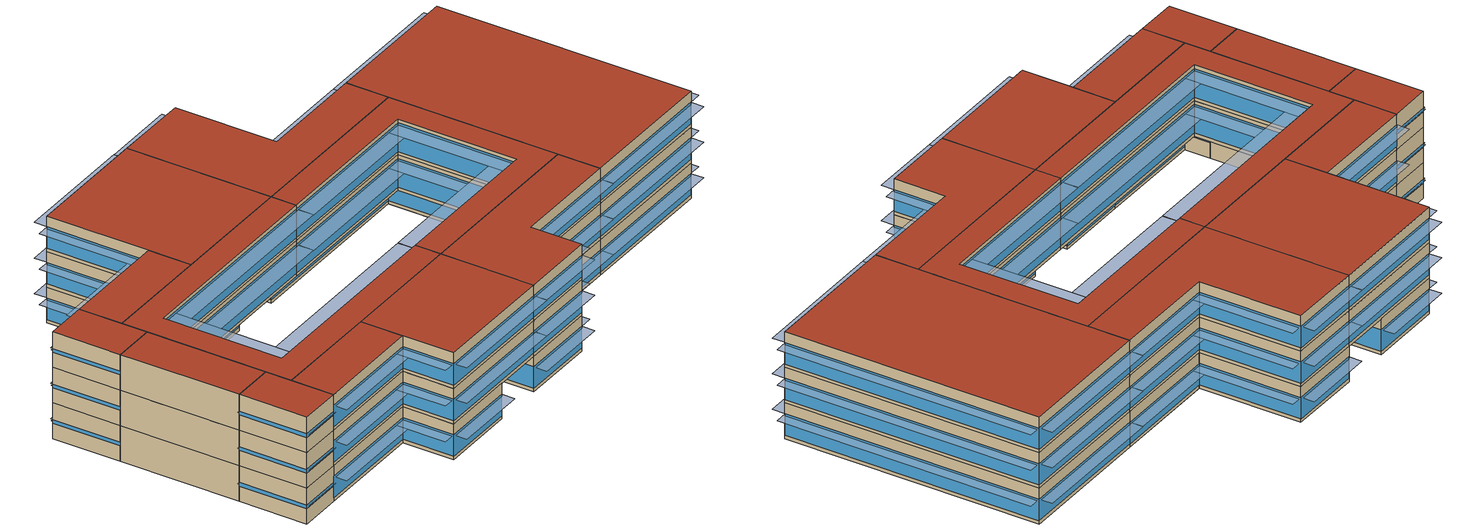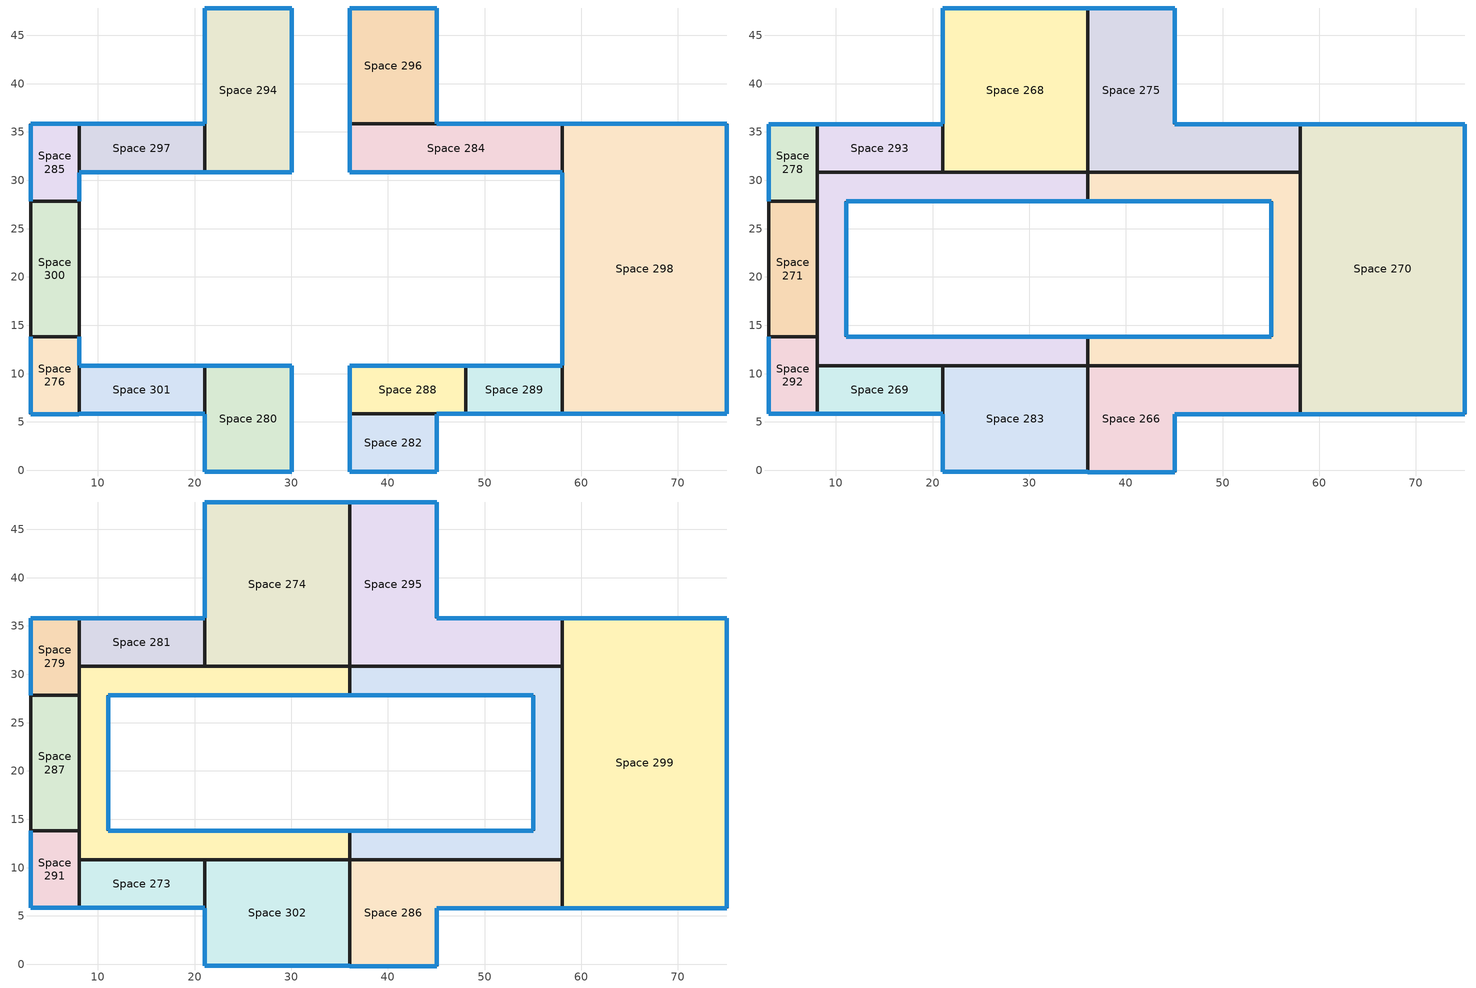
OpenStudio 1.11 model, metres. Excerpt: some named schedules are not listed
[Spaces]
Space 276
 floor ground: 8.05,13.82 8.05,5.82 3.05,5.82 3.05,13.82 z0
 wall outside: 8.05,10.82 8.05,13.82 3.05,13.82 3.05,5.82 8.05,5.82 8.05,10.82 z0:4.2
 window: 3.05,13.8 3.05,5.85 / 3.07,5.82 8.02,5.82 z1.8:2.22; 8.05,10.85 8.05,13.8 z1.8:2.23
 roof outside: 8.05,5.82 8.05,13.82 3.05,13.82 3.05,5.82 z4.2
Space 280
 floor ground: 30.05,10.82 30.05,-0.18 21.05,-0.18 21.05,10.82 z0
 wall outside: 21.05,5.82 21.05,-0.18 30.05,-0.18 30.05,10.82 21.05,10.82 21.05,5.82 z0:4.2
 window: 30.05,-0.15 30.05,10.8 / 21.07,-0.18 30.02,-0.18 / 30.02,10.82 21.07,10.82 z0.4:2.93; 21.05,5.8 21.05,-0.15 z0.4:2.94
 roof outside: 30.05,-0.18 30.05,10.82 21.05,10.82 21.05,-0.18 z4.2
Space 282
 floor ground: 45.05,5.82 45.05,-0.18 36.05,-0.18 36.05,5.82 z0
 wall outside: 36.05,5.82 36.05,-0.18 45.05,-0.18 45.05,5.82 36.05,5.82 z0:4.2
 window: 45.05,-0.15 45.05,5.8 / 36.05,5.8 36.05,-0.15 z0.4:2.94; 36.07,-0.18 45.02,-0.18 z0.4:2.93
 roof outside: 45.05,-0.18 45.05,5.82 36.05,5.82 36.05,-0.18 z4.2
Space 284
 floor ground: 58.05,35.82 58.05,30.82 36.05,30.82 36.05,35.82 z0
 wall outside: 36.05,35.82 36.05,30.82 58.05,30.82 58.05,35.82 45.05,35.82 36.05,35.82 z0:4.2
 window: 36.07,30.82 58.02,30.82 / 58.02,35.82 45.07,35.82 z0.4:2.93; 36.05,35.8 36.05,30.85 z0.4:2.95
 roof outside: 58.05,30.82 58.05,35.82 36.05,35.82 36.05,30.82 z4.2
Space 285
 floor ground: 8.05,35.82 8.05,27.82 3.05,27.82 3.05,35.82 z0
 wall outside: 8.05,35.82 3.05,35.82 3.05,27.82 8.05,27.82 8.05,30.82 8.05,35.82 z0:4.2
 window: 8.05,27.85 8.05,30.8 z1.8:2.23; 8.02,35.82 3.07,35.82 / 3.05,35.8 3.05,27.85 z1.8:2.22
 roof outside: 8.05,27.82 8.05,35.82 3.05,35.82 3.05,27.82 z4.2
Space 288
 floor ground: 48.05,10.82 48.05,5.82 36.05,5.82 36.05,10.82 z0
 wall outside: 48.05,10.82 36.05,10.82 36.05,5.82 45.05,5.82 48.05,5.82 48.05,10.82 z0:4.2
 window: 48.02,10.82 36.07,10.82 z0.4:2.93; 45.07,5.82 48.02,5.82 z0.4:2.96; 36.05,10.8 36.05,5.85 z0.4:2.95
 roof outside: 48.05,5.82 48.05,10.82 36.05,10.82 36.05,5.82 z4.2
Space 289
 floor ground: 58.05,10.82 58.05,5.82 48.05,5.82 48.05,10.82 z0
 wall outside: 48.05,5.82 58.05,5.82 58.05,10.82 48.05,10.82 48.05,5.82 z0:4.2
 window: 48.07,5.82 58.02,5.82 / 58.02,10.82 48.07,10.82 z0.4:2.93
 roof outside: 58.05,5.82 58.05,10.82 48.05,10.82 48.05,5.82 z4.2
Space 294
 floor ground: 30.05,47.82 30.05,30.82 21.05,30.82 21.05,47.82 z0
 wall outside: 21.05,30.82 30.05,30.82 30.05,47.82 21.05,47.82 21.05,35.82 21.05,30.82 z0:4.2
 window: 21.07,30.82 30.02,30.82 / 30.05,30.85 30.05,47.8 / 30.02,47.82 21.07,47.82 / 21.05,47.8 21.05,35.85 z0.4:2.93
 roof outside: 30.05,30.82 30.05,47.82 21.05,47.82 21.05,30.82 z4.2
Space 296
 floor ground: 45.05,47.82 45.05,35.82 36.05,35.82 36.05,47.82 z0
 wall outside: 45.05,35.82 45.05,47.82 36.05,47.82 36.05,35.82 45.05,35.82 z0:4.2
 window: 45.05,35.85 45.05,47.8 / 36.05,47.8 36.05,35.85 / 45.02,47.82 36.07,47.82 z0.4:2.93
 roof outside: 45.05,35.82 45.05,47.82 36.05,47.82 36.05,35.82 z4.2
Space 297
 floor ground: 21.05,35.82 21.05,30.82 8.05,30.82 8.05,35.82 z0
 wall outside: 21.05,35.82 8.05,35.82 8.05,30.82 21.05,30.82 21.05,35.82 z0:4.2
 window: 8.07,30.82 21.02,30.82 / 21.02,35.82 8.07,35.82 z0.4:2.93
 roof outside: 21.05,30.82 21.05,35.82 8.05,35.82 8.05,30.82 z4.2
Space 298
 floor ground: 75.05,35.82 75.05,5.82 58.05,5.82 58.05,35.82 z0
 wall outside: 58.05,10.82 58.05,5.82 75.05,5.82 75.05,35.82 58.05,35.82 58.05,30.82 58.05,10.82 z0:4.2
 window: 58.07,5.82 75.02,5.82 / 58.05,30.8 58.05,10.85 / 75.02,35.82 58.07,35.82 z0.4:2.93; 75.05,5.85 75.05,35.8 z0.4:2.92
 roof outside: 75.05,5.82 75.05,35.82 58.05,35.82 58.05,5.82 z4.2
Space 300
 floor ground: 8.05,27.82 8.05,13.82 3.05,13.82 3.05,27.82 z0
 wall outside: 8.05,13.82 8.05,27.82 3.05,27.82 3.05,13.82 8.05,13.82 z0:4.2
 roof outside: 8.05,13.82 8.05,27.82 3.05,27.82 3.05,13.82 z4.2
Space 301
 floor ground: 21.05,10.82 21.05,5.82 8.05,5.82 8.05,10.82 z0
 wall outside: 21.05,10.82 8.05,10.82 8.05,5.82 21.05,5.82 21.05,10.82 z0:4.2
 window: 21.02,10.82 8.07,10.82 / 8.07,5.82 21.02,5.82 z0.4:2.93
 roof outside: 21.05,5.82 21.05,10.82 8.05,10.82 8.05,5.82 z4.2
Space 266
 floor ground: 58.05,10.82 58.05,5.82 45.05,5.82 45.05,-0.18 36.05,-0.18 36.05,10.82 z4.2
 wall outside: 45.05,5.82 58.05,5.82 58.05,10.82 36.05,10.82 36.05,-0.18 45.05,-0.18 45.05,5.82 z4.2:8.4
 window: 45.05,-0.15 45.05,5.8 z4.6:7.14; 45.07,5.82 58.02,5.82 / 36.07,-0.18 45.02,-0.18 z4.6:7.13
 roof outside: 45.05,-0.18 45.05,5.82 58.05,5.82 58.05,10.82 36.05,10.82 36.05,-0.18 z8.4
Space 267
 floor ground: 36.05,30.82 36.05,27.82 11.05,27.82 11.05,13.82 36.05,13.82 36.05,10.82 8.05,10.82 8.05,30.82 z4.2
 wall outside: 36.05,13.82 11.05,13.82 11.05,27.82 36.05,27.82 36.05,30.82 21.05,30.82 8.05,30.82 8.05,27.82 8.05,13.82 8.05,10.82 21.05,10.82 36.05,10.82 36.05,13.82 z4.2:8.4
 window: 11.05,13.85 11.05,27.8 / 36.02,13.82 11.07,13.82 / 11.07,27.82 36.02,27.82 z4.6:7.97
 roof outside: 36.05,10.82 36.05,13.82 11.05,13.82 11.05,27.82 36.05,27.82 36.05,30.82 8.05,30.82 8.05,10.82 z8.4
Space 268
 floor ground: 36.05,47.82 36.05,30.82 21.05,30.82 21.05,47.82 z4.2
 wall outside: 36.05,30.82 36.05,47.82 21.05,47.82 21.05,35.82 21.05,30.82 36.05,30.82 z4.2:8.4
 window: 36.02,47.82 21.07,47.82 / 21.05,47.8 21.05,35.85 z4.6:7.13
 roof outside: 36.05,30.82 36.05,47.82 21.05,47.82 21.05,30.82 z8.4
Space 269
 floor ground: 21.05,10.82 21.05,5.82 8.05,5.82 8.05,10.82 z4.2
 wall outside: 21.05,10.82 8.05,10.82 8.05,5.82 21.05,5.82 21.05,10.82 z4.2:8.4
 window: 8.07,5.82 21.02,5.82 z4.6:7.13
 roof outside: 21.05,5.82 21.05,10.82 8.05,10.82 8.05,5.82 z8.4
Space 270
 floor ground: 75.05,35.82 75.05,5.82 58.05,5.82 58.05,35.82 z4.2
 wall outside: 58.05,10.82 58.05,5.82 75.05,5.82 75.05,35.82 58.05,35.82 58.05,30.82 58.05,10.82 z4.2:8.4
 window: 75.05,5.85 75.05,35.8 z4.6:7.12; 75.02,35.82 58.07,35.82 / 58.07,5.82 75.02,5.82 z4.6:7.13
 roof outside: 75.05,5.82 75.05,35.82 58.05,35.82 58.05,5.82 z8.4
Space 271
 floor ground: 8.05,27.82 8.05,13.82 3.05,13.82 3.05,27.82 z4.2
 wall outside: 8.05,13.82 8.05,27.82 3.05,27.82 3.05,13.82 8.05,13.82 z4.2:8.4
 roof outside: 8.05,13.82 8.05,27.82 3.05,27.82 3.05,13.82 z8.4
Space 275
 floor ground: 45.05,47.82 45.05,35.82 58.05,35.82 58.05,30.82 36.05,30.82 36.05,47.82 z4.2
 wall outside: 36.05,30.82 58.05,30.82 58.05,35.82 45.05,35.82 45.05,47.82 36.05,47.82 36.05,30.82 z4.2:8.4
 window: 45.02,47.82 36.07,47.82 / 58.02,35.82 45.07,35.82 / 45.05,35.85 45.05,47.8 z4.6:7.13
 roof outside: 58.05,30.82 58.05,35.82 45.05,35.82 45.05,47.82 36.05,47.82 36.05,30.82 z8.4
Space 277
 floor ground: 58.05,30.82 58.05,10.82 36.05,10.82 36.05,13.82 55.05,13.82 55.05,27.82 36.05,27.82 36.05,30.82 z4.2
 wall outside: 36.05,10.82 58.05,10.82 58.05,30.82 36.05,30.82 36.05,27.82 55.05,27.82 55.05,13.82 36.05,13.82 36.05,10.82 z4.2:8.4
 window: 36.07,27.82 55.02,27.82 / 55.05,27.8 55.05,13.85 / 55.02,13.82 36.07,13.82 z4.6:7.97
 roof outside: 58.05,10.82 58.05,30.82 36.05,30.82 36.05,27.82 55.05,27.82 55.05,13.82 36.05,13.82 36.05,10.82 z8.4
Space 278
 floor ground: 8.05,35.82 8.05,27.82 3.05,27.82 3.05,35.82 z4.2
 wall outside: 8.05,35.82 3.05,35.82 3.05,27.82 8.05,27.82 8.05,30.82 8.05,35.82 z4.2:8.4
 window: 8.02,35.82 3.07,35.82 / 3.05,35.8 3.05,27.85 z6:6.42
 roof outside: 8.05,27.82 8.05,35.82 3.05,35.82 3.05,27.82 z8.4
Space 283
 floor ground: 36.05,10.82 36.05,-0.18 21.05,-0.18 21.05,10.82 z4.2
 wall outside: 36.05,10.82 21.05,10.82 21.05,5.82 21.05,-0.18 36.05,-0.18 36.05,10.82 z4.2:8.4
 window: 21.05,5.8 21.05,-0.15 z4.6:7.14; 21.07,-0.18 36.02,-0.18 z4.6:7.13
 roof outside: 36.05,-0.18 36.05,10.82 21.05,10.82 21.05,-0.18 z8.4
Space 292
 floor ground: 8.05,13.82 8.05,5.82 3.05,5.82 3.05,13.82 z4.2
 wall outside: 8.05,10.82 8.05,13.82 3.05,13.82 3.05,5.82 8.05,5.82 8.05,10.82 z4.2:8.4
 window: 3.05,13.8 3.05,5.85 / 3.07,5.82 8.02,5.82 z6:6.42
 roof outside: 8.05,5.82 8.05,13.82 3.05,13.82 3.05,5.82 z8.4
Space 293
 floor ground: 21.05,35.82 21.05,30.82 8.05,30.82 8.05,35.82 z4.2
 wall outside: 21.05,35.82 8.05,35.82 8.05,30.82 21.05,30.82 21.05,35.82 z4.2:8.4
 window: 21.02,35.82 8.07,35.82 z4.6:7.13
 roof outside: 21.05,30.82 21.05,35.82 8.05,35.82 8.05,30.82 z8.4
Space 272
 floor ground: 36.05,30.82 36.05,27.82 11.05,27.82 11.05,13.82 36.05,13.82 36.05,10.82 8.05,10.82 8.05,30.82 z8.4
 wall outside: 36.05,13.82 11.05,13.82 11.05,27.82 36.05,27.82 36.05,30.82 21.05,30.82 8.05,30.82 8.05,27.82 8.05,13.82 8.05,10.82 21.05,10.82 36.05,10.82 36.05,13.82 z8.4:12.6
 window: 11.07,27.82 36.02,27.82 / 36.02,13.82 11.07,13.82 / 11.05,13.85 11.05,27.8 z8.8:12.17
 roof outside: 36.05,10.82 36.05,13.82 11.05,13.82 11.05,27.82 36.05,27.82 36.05,30.82 8.05,30.82 8.05,10.82 z12.6
Space 273
 floor ground: 21.05,10.82 21.05,5.82 8.05,5.82 8.05,10.82 z8.4
 wall outside: 21.05,10.82 8.05,10.82 8.05,5.82 21.05,5.82 21.05,10.82 z8.4:12.6
 window: 8.07,5.82 21.02,5.82 z8.8:11.33
 roof outside: 21.05,5.82 21.05,10.82 8.05,10.82 8.05,5.82 z12.6
Space 274
 floor ground: 36.05,47.82 36.05,30.82 21.05,30.82 21.05,47.82 z8.4
 wall outside: 36.05,30.82 36.05,47.82 21.05,47.82 21.05,35.82 21.05,30.82 36.05,30.82 z8.4:12.6
 window: 36.02,47.82 21.07,47.82 / 21.05,47.8 21.05,35.85 z8.8:11.33
 roof outside: 36.05,30.82 36.05,47.82 21.05,47.82 21.05,30.82 z12.6
Space 279
 floor ground: 8.05,35.82 8.05,27.82 3.05,27.82 3.05,35.82 z8.4
 wall outside: 8.05,35.82 3.05,35.82 3.05,27.82 8.05,27.82 8.05,30.82 8.05,35.82 z8.4:12.6
 window: 3.05,35.8 3.05,27.85 / 8.02,35.82 3.07,35.82 z10.2:10.62
 roof outside: 8.05,27.82 8.05,35.82 3.05,35.82 3.05,27.82 z12.6
Space 281
 floor ground: 21.05,35.82 21.05,30.82 8.05,30.82 8.05,35.82 z8.4
 wall outside: 21.05,35.82 8.05,35.82 8.05,30.82 21.05,30.82 21.05,35.82 z8.4:12.6
 window: 21.02,35.82 8.07,35.82 z8.8:11.33
 roof outside: 21.05,30.82 21.05,35.82 8.05,35.82 8.05,30.82 z12.6
Space 286
 floor ground: 58.05,10.82 58.05,5.82 45.05,5.82 45.05,-0.18 36.05,-0.18 36.05,10.82 z8.4
 wall outside: 45.05,5.82 58.05,5.82 58.05,10.82 36.05,10.82 36.05,-0.18 45.05,-0.18 45.05,5.82 z8.4:12.6
 window: 45.05,-0.15 45.05,5.8 z8.8:11.34; 45.07,5.82 58.02,5.82 / 36.07,-0.18 45.02,-0.18 z8.8:11.33
 roof outside: 45.05,-0.18 45.05,5.82 58.05,5.82 58.05,10.82 36.05,10.82 36.05,-0.18 z12.6
Space 287
 floor ground: 8.05,27.82 8.05,13.82 3.05,13.82 3.05,27.82 z8.4
 wall outside: 8.05,13.82 8.05,27.82 3.05,27.82 3.05,13.82 8.05,13.82 z8.4:12.6
 roof outside: 8.05,13.82 8.05,27.82 3.05,27.82 3.05,13.82 z12.6
Space 290
 floor ground: 58.05,30.82 58.05,10.82 36.05,10.82 36.05,13.82 55.05,13.82 55.05,27.82 36.05,27.82 36.05,30.82 z8.4
 wall outside: 36.05,10.82 58.05,10.82 58.05,30.82 36.05,30.82 36.05,27.82 55.05,27.82 55.05,13.82 36.05,13.82 36.05,10.82 z8.4:12.6
 window: 55.02,13.82 36.07,13.82 / 55.05,27.8 55.05,13.85 / 36.07,27.82 55.02,27.82 z8.8:12.17
 roof outside: 58.05,10.82 58.05,30.82 36.05,30.82 36.05,27.82 55.05,27.82 55.05,13.82 36.05,13.82 36.05,10.82 z12.6
Space 291
 floor ground: 8.05,13.82 8.05,5.82 3.05,5.82 3.05,13.82 z8.4
 wall outside: 8.05,10.82 8.05,13.82 3.05,13.82 3.05,5.82 8.05,5.82 8.05,10.82 z8.4:12.6
 window: 3.07,5.82 8.02,5.82 / 3.05,13.8 3.05,5.85 z10.2:10.62
 roof outside: 8.05,5.82 8.05,13.82 3.05,13.82 3.05,5.82 z12.6
Space 295
 floor ground: 45.05,47.82 45.05,35.82 58.05,35.82 58.05,30.82 36.05,30.82 36.05,47.82 z8.4
 wall outside: 36.05,30.82 58.05,30.82 58.05,35.82 45.05,35.82 45.05,47.82 36.05,47.82 36.05,30.82 z8.4:12.6
 window: 45.05,35.85 45.05,47.8 / 58.02,35.82 45.07,35.82 / 45.02,47.82 36.07,47.82 z8.8:11.33
 roof outside: 58.05,30.82 58.05,35.82 45.05,35.82 45.05,47.82 36.05,47.82 36.05,30.82 z12.6
Space 299
 floor ground: 75.05,35.82 75.05,5.82 58.05,5.82 58.05,35.82 z8.4
 wall outside: 58.05,10.82 58.05,5.82 75.05,5.82 75.05,35.82 58.05,35.82 58.05,30.82 58.05,10.82 z8.4:12.6
 window: 75.02,35.82 58.07,35.82 / 58.07,5.82 75.02,5.82 z8.8:11.33; 75.05,5.85 75.05,35.8 z8.8:11.32
 roof outside: 75.05,5.82 75.05,35.82 58.05,35.82 58.05,5.82 z12.6
Space 302
 floor ground: 36.05,10.82 36.05,-0.18 21.05,-0.18 21.05,10.82 z8.4
 wall outside: 36.05,10.82 21.05,10.82 21.05,5.82 21.05,-0.18 36.05,-0.18 36.05,10.82 z8.4:12.6
 window: 21.07,-0.18 36.02,-0.18 z8.8:11.33; 21.05,5.8 21.05,-0.15 z8.8:11.34
 roof outside: 36.05,-0.18 36.05,10.82 21.05,10.82 21.05,-0.18 z12.6
shading: 45.02,-1.7 45.02,-0.18 36.07,-0.18 36.07,-1.7 z11.33; 36.02,13.82 36.02,15.84 11.07,15.84 11.07,13.82 z7.97; 13.07,13.85 13.07,27.8 11.05,27.8 11.05,13.85 z7.97; 21.05,35.85 21.05,47.8 19.53,47.8 19.53,35.85 z2.93; 3.05,27.85 3.05,35.8 2.79,35.8 2.79,27.85 z2.22; 36.02,-1.69 36.02,-0.18 21.07,-0.18 21.07,-1.69 z7.13; 58.02,4.3 58.02,5.82 48.07,5.82 48.07,4.3 z2.93; 21.05,35.85 21.05,47.8 19.53,47.8 19.53,35.85 z11.33; 55.02,25.8 55.02,27.82 36.07,27.82 36.07,25.8 z12.17; 45.02,-1.7 45.02,-0.18 36.07,-0.18 36.07,-1.7 z2.93; 46.57,-0.15 46.57,5.8 45.05,5.8 45.05,-0.15 z7.14; 46.57,35.85 46.57,47.8 45.05,47.8 45.05,35.85 z2.93; 46.57,-0.15 46.57,5.8 45.05,5.8 45.05,-0.15 z2.94; 36.02,47.82 36.02,49.34 21.07,49.34 21.07,47.82 z11.33; 55.02,13.82 55.02,15.85 36.07,15.85 36.07,13.82 z12.17; 3.05,5.85 3.05,13.8 2.79,13.8 2.79,5.85 z6.42; 3.05,5.85 3.05,13.8 2.79,13.8 2.79,5.85 z2.22; 76.56,5.85 76.56,35.8 75.05,35.8 75.05,5.85 z2.92; 21.02,4.31 21.02,5.82 8.07,5.82 8.07,4.31 z7.13; 75.02,35.82 75.02,37.34 58.07,37.34 58.07,35.82 z2.93; 36.02,25.8 36.02,27.82 11.07,27.82 11.07,25.8 z12.17; 75.02,35.82 75.02,37.34 58.07,37.34 58.07,35.82 z11.33; 75.02,4.31 75.02,5.82 58.07,5.82 58.07,4.31 z2.93; 48.02,4.29 48.02,5.82 45.07,5.82 45.07,4.29 z2.96; 8.02,5.57 8.02,5.82 3.07,5.82 3.07,5.57 z2.22; 8.3,27.85 8.3,30.8 8.05,30.8 8.05,27.85 z2.23; 36.02,-1.69 36.02,-0.18 21.07,-0.18 21.07,-1.69 z11.33; 8.3,10.85 8.3,13.8 8.05,13.8 8.05,10.85 z2.23; 75.02,35.82 75.02,37.34 58.07,37.34 58.07,35.82 z7.13; 21.05,-0.15 21.05,5.8 19.52,5.8 19.52,-0.15 z11.34; 46.57,35.85 46.57,47.8 45.05,47.8 45.05,35.85 z7.13; 55.05,13.85 55.05,27.8 53.02,27.8 53.02,13.85 z7.97; 58.02,35.82 58.02,37.34 45.07,37.34 45.07,35.82 z7.13; 55.02,13.82 55.02,15.85 36.07,15.85 36.07,13.82 z7.97; 58.02,4.31 58.02,5.82 45.07,5.82 45.07,4.31 z11.33; 45.02,47.82 45.02,49.35 36.07,49.35 36.07,47.82 z2.93; 13.07,13.85 13.07,27.8 11.05,27.8 11.05,13.85 z12.17; 36.02,47.82 36.02,49.34 21.07,49.34 21.07,47.82 z7.13; 46.57,-0.15 46.57,5.8 45.05,5.8 45.05,-0.15 z11.34; 75.02,4.31 75.02,5.82 58.07,5.82 58.07,4.31 z11.33; 21.02,4.31 21.02,5.82 8.07,5.82 8.07,4.31 z11.33; 3.05,5.85 3.05,13.8 2.79,13.8 2.79,5.85 z10.62; 76.56,5.85 76.56,35.8 75.05,35.8 75.05,5.85 z11.32; 21.02,35.82 21.02,37.34 8.07,37.34 8.07,35.82 z11.33; 55.02,25.8 55.02,27.82 36.07,27.82 36.07,25.8 z7.97; 58.02,4.31 58.02,5.82 45.07,5.82 45.07,4.31 z7.13; 45.02,-1.7 45.02,-0.18 36.07,-0.18 36.07,-1.7 z7.13; 36.02,13.82 36.02,15.84 11.07,15.84 11.07,13.82 z12.17; 36.02,25.8 36.02,27.82 11.07,27.82 11.07,25.8 z7.97; 21.02,35.82 21.02,37.34 8.07,37.34 8.07,35.82 z2.93; 55.05,13.85 55.05,27.8 53.02,27.8 53.02,13.85 z12.17; 3.05,27.85 3.05,35.8 2.79,35.8 2.79,27.85 z6.42; 21.02,4.31 21.02,5.82 8.07,5.82 8.07,4.31 z2.93; 21.05,-0.15 21.05,5.8 19.52,5.8 19.52,-0.15 z7.14; 46.57,35.85 46.57,47.8 45.05,47.8 45.05,35.85 z11.33; 8.02,5.57 8.02,5.82 3.07,5.82 3.07,5.57 z10.62; 8.02,35.82 8.02,36.08 3.07,36.08 3.07,35.82 z10.62; 3.05,27.85 3.05,35.8 2.79,35.8 2.79,27.85 z10.62; 58.02,35.82 58.02,37.34 45.07,37.34 45.07,35.82 z2.93; 30.02,47.82 30.02,49.35 21.07,49.35 21.07,47.82 z2.93; 58.02,35.82 58.02,37.34 45.07,37.34 45.07,35.82 z11.33; 21.05,-0.15 21.05,5.8 19.52,5.8 19.52,-0.15 z2.94; 8.02,35.82 8.02,36.08 3.07,36.08 3.07,35.82 z2.22; 8.02,35.82 8.02,36.08 3.07,36.08 3.07,35.82 z6.42; 21.05,35.85 21.05,47.8 19.53,47.8 19.53,35.85 z7.13; 8.02,5.57 8.02,5.82 3.07,5.82 3.07,5.57 z6.42; 30.02,-1.7 30.02,-0.18 21.07,-0.18 21.07,-1.7 z2.93; 75.02,4.31 75.02,5.82 58.07,5.82 58.07,4.31 z7.13; 21.02,35.82 21.02,37.34 8.07,37.34 8.07,35.82 z7.13; 45.02,47.82 45.02,49.35 36.07,49.35 36.07,47.82 z11.33; 76.56,5.85 76.56,35.8 75.05,35.8 75.05,5.85 z7.12; 45.02,47.82 45.02,49.35 36.07,49.35 36.07,47.82 z7.13
[Building]
Building 1: Space Type=189.1-2009 - Office - OpenOffice - CZ4-8; Default Construction Set=189.1-2009 - CZ5 - Office
[Site]
New Delhi: Latitude {deg}=28.58; Longitude {deg}=77.2; Time Zone {hr}=5.5; Elevation {m}=216
[ClimateZones]
Climate Zone Institution Name 1=ASHRAE; Climate Zone Document Name 1=ANSI/ASHRAE Standard 169; Climate Zone Document Year 1=2006; Climate Zone Institution Name 2=CEC; Climate Zone Document Name 2=California Climate Zone Descriptions; Climate Zone Document Year 2=1995
[SizingPeriod:DesignDay] Barometric Pressure {Pa}=98757; Sky Clearness=0; Rain Indicator=0; Snow Indicator=0; Day of Month=21; Daylight Saving Time Indicator=0; Dry-Bulb Temperature Range Modifier Type=DefaultMultipliers
Name | Maximum Dry-Bulb Temperature {C} | Daily Dry-Bulb Temperature Range {deltaC} | Humidity Indicating Conditions at Maximum Dry-Bulb | Wind Speed {m/s} | Wind Direction {deg} | Month | Day Type | Humidity Indicating Type | Solar Model Indicator | ASHRAE Taud
New Delhi Ann Clg .4% Condns DP=>MDB | 30.8 | 9.7 | 27.3 | 3.2 | 320 | 6 | SummerDesignDay | Dewpoint | ASHRAETau | 1.179
New Delhi Ann Htg Wind 99.6% Condns WS=>MCDB | 19.6 | 0 | 19.6 | 7 | 270 | 1 | WinterDesignDay | Wetbulb | ASHRAEClearSky
New Delhi Ann Hum_n 99.6% Condns DP=>MCDB | 22.5 | 0 | -1.4 | 0.5 | 270 | 1 | WinterDesignDay | Dewpoint | ASHRAEClearSky
New Delhi Ann Clg .4% Condns DB=>MWB | 42 | 9.7 | 22.2 | 3.2 | 320 | 6 | SummerDesignDay | Wetbulb | ASHRAETau | 1.179
[DefaultConstructionSet] Interior Partition Construction=Interior Partition
Name | Default Exterior Surface Constructions | Default Interior Surface Constructions | Default Ground Contact Surface Constructions | Default Exterior SubSurface Constructions | Default Interior SubSurface Constructions
189.1-2009 - CZ1 - Office | Default Surface Constructions 1 | Default Surface Constructions 2 | Default Surface Constructions 3 | Default Sub Surface Constructions 1 | Default Sub Surface Constructions 2
189.1-2009 - CZ5 - Office | Default Surface Constructions 13 | Default Surface Constructions 14 | Default Surface Constructions 15 | Default Sub Surface Constructions 9 | Default Sub Surface Constructions 10
[DefaultSurfaceConstructions]
Name | Floor Construction | Wall Construction | Roof Ceiling Construction
Default Surface Constructions 1 | ExtSlabCarpet 4in ClimateZone 1-8 | ASHRAE 189.1-2009 ExtWall Mass ClimateZone 1 | ASHRAE 189.1-2009 ExtRoof IEAD ClimateZone 1
Default Surface Constructions 2; Default Surface Constructions 14 | Interior Floor | Interior Wall | Interior Ceiling
Default Surface Constructions 3; Default Surface Constructions 15 | ExtSlabCarpet 4in ClimateZone 1-8 | ExtSlabCarpet 4in ClimateZone 1-8 | ExtSlabCarpet 4in ClimateZone 1-8
Default Surface Constructions 13 | ExtSlabCarpet 4in ClimateZone 1-8 | ASHRAE 189.1-2009 ExtWall Mass ClimateZone 5 | ASHRAE 189.1-2009 ExtRoof IEAD ClimateZone 2-5
[Construction]
ExtSlabCarpet 4in ClimateZone 1-8: MAT-CC05 4 HW CONCRETE, CP02 CARPET PAD
ASHRAE 189.1-2009 ExtWall Mass ClimateZone 1: 1IN Stucco, 8IN Concrete HW, Wall Insulation [31], 1/2IN Gypsum
ASHRAE 189.1-2009 ExtRoof IEAD ClimateZone 1: Roof Membrane, Roof Insulation [18], Metal Decking
Interior Floor: F16 Acoustic tile, F05 Ceiling air space resistance, M11 100mm lightweight concrete
Interior Wall: G01a 19mm gypsum board, F04 Wall air space resistance, G01a 19mm gypsum board
Interior Ceiling: M11 100mm lightweight concrete, F05 Ceiling air space resistance, F16 Acoustic tile
ASHRAE 189.1-2009 ExtWindow ClimateZone 1: Theoretical Glass [167]
Exterior Door: F08 Metal surface, I01 25mm insulation board
Interior Window: Clear 3mm
Interior Door; Interior Partition: G05 25mm wood
ASHRAE 189.1-2009 ExtRoof IEAD ClimateZone 2-5: Roof Membrane, Roof Insulation [21], Metal Decking
ASHRAE 189.1-2009 ExtWindow ClimateZone 4-5: Theoretical Glass [207]
ASHRAE 189.1-2009 ExtWall Mass ClimateZone 5: 1IN Stucco, 8IN Concrete HW, Wall Insulation [40], 1/2IN Gypsum
[Material] Thermal Absorptance=0.9
Name | Roughness | Thickness {m} | Conductivity {W/m-K} | Density {kg/m3} | Specific Heat {J/kg-K} | Solar Absorptance | Visible Absorptance
MAT-CC05 4 HW CONCRETE | Rough | 0.1016 | 1.311 | 2240 | 836.8 | 0.85 | 0.85
1IN Stucco | Smooth | 0.0253 | 0.6918 | 1858 | 837 | 0.92 | 0.92
8IN Concrete HW | MediumRough | 0.2033 | 1.7296 | 2243 | 837 | 0.65 | 0.65
Wall Insulation [31] | MediumRough | 0.0337 | 0.0432 | 91 | 837 | 0.5 | 0.5
1/2IN Gypsum | Smooth | 0.0127 | 0.16 | 784.9 | 830 | 0.4 | 0.4
Roof Membrane | VeryRough | 0.0095 | 0.16 | 1121.29 | 1460 | 0.7 | 0.7
Roof Insulation [18] | MediumRough | 0.1693 | 0.049 | 265 | 836.8 | 0.7 | 0.7
Metal Decking | MediumSmooth | 0.0015 | 45.006 | 7680 | 418.4 | 0.6 | 0.6
F16 Acoustic tile | MediumSmooth | 0.0191 | 0.06 | 368 | 590 | 0.3 | 0.3
M11 100mm lightweight concrete | MediumRough | 0.1016 | 0.53 | 1280 | 840 | 0.5 | 0.5
G01a 19mm gypsum board | MediumSmooth | 0.019 | 0.16 | 800 | 1090 | 0.4 | 0.4
F08 Metal surface | Smooth | 0.0008 | 45.28 | 7824 | 500 | 0.7 | 0.7
I01 25mm insulation board | MediumRough | 0.0254 | 0.03 | 43 | 1210 | 0.6 | 0.6
G05 25mm wood | MediumSmooth | 0.0254 | 0.15 | 608 | 1630 | 0.5 | 0.5
Roof Insulation [21] | MediumRough | 0.2105 | 0.049 | 265 | 836.8 | 0.7 | 0.7
Wall Insulation [40] | MediumRough | 0.0794 | 0.0432 | 91 | 837 | 0.5 | 0.5
[Material:NoMass]
CP02 CARPET PAD: Roughness=Smooth; Thermal Resistance {m2-K/W}=0.1; Thermal Absorptance=0.9; Solar Absorptance=0.8; Visible Absorptance=0.8
[Material:AirGap]
Name | Thermal Resistance {m2-K/W}
F05 Ceiling air space resistance | 0.18
F04 Wall air space resistance | 0.15
[DefaultSubSurfaceConstructions]
Name | Fixed Window Construction | Operable Window Construction | Door Construction | Tubular Daylight Dome Construction | Tubular Daylight Diffuser Construction
Default Sub Surface Constructions 1 | ASHRAE 189.1-2009 ExtWindow ClimateZone 1 | ASHRAE 189.1-2009 ExtWindow ClimateZone 1 | Exterior Door | Interior Window | Interior Window
Default Sub Surface Constructions 2; Default Sub Surface Constructions 10 | Interior Window | Interior Window | Interior Door
Default Sub Surface Constructions 9 | ASHRAE 189.1-2009 ExtWindow ClimateZone 4-5 | ASHRAE 189.1-2009 ExtWindow ClimateZone 4-5 | Exterior Door | Interior Window | Interior Window
[WindowMaterial:Glazing] Optical Data Type=SpectralAverage; Thickness {m}=0.003; Back Side Solar Reflectance at Normal Incidence=0; Back Side Visible Reflectance at Normal Incidence=0; Infrared Transmittance at Normal Incidence=0; Dirt Correction Factor for Solar and Visible Transmittance=1; Solar Diffusing=No
Name | Solar Transmittance at Normal Incidence | Front Side Solar Reflectance at Normal Incidence | Visible Transmittance at Normal Incidence | Front Side Visible Reflectance at Normal Incidence | Front Side Infrared Hemispherical Emissivity | Back Side Infrared Hemispherical Emissivity | Conductivity {W/m-K}
Theoretical Glass [167] | 0.2374 | 0.7126 | 0.2512 | 0.6988 | 0.985 | 0.985 | 2.1073
Clear 3mm | 0.837 | 0.075 | 0.898 | 0.081 | 0.84 | 0.84 | 0.9
Theoretical Glass [207] | 0.3311 | 0.6189 | 0.44 | 0.51 | 0.9 | 0.9 | 0.0133
[SpaceType] Standards Building Type=Office
Name | Default Schedule Set | Design Specification Outdoor Air Object | Standards Space Type
189.1-2009 - Office - BreakRoom - CZ1-3 | 189.1-2009 - Office - BreakRoom - CZ1-3 Schedule Set | 189.1-2009 - Office - BreakRoom - CZ1-3 Ventilation | BreakRoom
189.1-2009 - Office - ClosedOffice - CZ1-3 | 189.1-2009 - Office - ClosedOffice - CZ1-3 Schedule Set | 189.1-2009 - Office - ClosedOffice - CZ1-3 Ventilation | ClosedOffice
189.1-2009 - Office - Corridor - CZ1-3 | 189.1-2009 - Office - Corridor - CZ1-3 Schedule Set | 189.1-2009 - Office - Corridor - CZ1-3 Ventilation | Corridor
189.1-2009 - Office - OpenOffice - CZ1-3 | 189.1-2009 - Office - OpenOffice - CZ1-3 Schedule Set | 189.1-2009 - Office - OpenOffice - CZ1-3 Ventilation | OpenOffice
189.1-2009 - Office - Restroom - CZ1-3 | 189.1-2009 - Office - Restroom - CZ1-3 Schedule Set | 189.1-2009 - Office - Restroom - CZ1-3 Ventilation | Restroom
189.1-2009 - Office - Stair - CZ1-3 | 189.1-2009 - Office - Stair - CZ1-3 Schedule Set | 189.1-2009 - Office - Stair - CZ1-3 Ventilation | Stair
189.1-2009 - Office - OpenOffice - CZ4-8 | 189.1-2009 - Office - OpenOffice - CZ4-8 Schedule Set | 189.1-2009 - Office - OpenOffice - CZ4-8 Ventilation | OpenOffice
[DefaultScheduleSet] Lighting Schedule=Office Bldg Light; Infiltration Schedule=Office Infil Quarter On
Name | Number of People Schedule | People Activity Level Schedule | Electric Equipment Schedule
189.1-2009 - Office - BreakRoom - CZ1-3 Schedule Set; 189.1-2009 - Office - Restroom - CZ1-3 Schedule Set | Office Misc Occ | Office Activity | Office Bldg Equip
189.1-2009 - Office - ClosedOffice - CZ1-3 Schedule Set; 189.1-2009 - Office - Corridor - CZ1-3 Schedule Set; 189.1-2009 - Office - OpenOffice - CZ1-3 Schedule Set; 189.1-2009 - Office - OpenOffice - CZ4-8 Schedule Set | Office Work Occ | Office Activity | Office Bldg Equip
189.1-2009 - Office - Stair - CZ1-3 Schedule Set
[Lights:Definition] Design Level Calculation Method=Watts/Area
Name | Watts per Space Floor Area {W/m2}
189.1-2009 - Office - BreakRoom - CZ1-3 Lights Definition | 11.625
189.1-2009 - Office - ClosedOffice - CZ1-3 Lights Definition; 189.1-2009 - Office - OpenOffice - CZ1-3 Lights Definition; 189.1-2009 - Office - OpenOffice - CZ4-8 Lights Definition | 10.6563
189.1-2009 - Office - Corridor - CZ1-3 Lights Definition | 4.84376
189.1-2009 - Office - Restroom - CZ1-3 Lights Definition | 8.71877
189.1-2009 - Office - Stair - CZ1-3 Lights Definition | 5.81251
[Lights]
Name | Lights Definition | Space or SpaceType
189.1-2009 - Office - BreakRoom - CZ1-3 Lights | 189.1-2009 - Office - BreakRoom - CZ1-3 Lights Definition | 189.1-2009 - Office - BreakRoom - CZ1-3
189.1-2009 - Office - ClosedOffice - CZ1-3 Lights | 189.1-2009 - Office - ClosedOffice - CZ1-3 Lights Definition | 189.1-2009 - Office - ClosedOffice - CZ1-3
189.1-2009 - Office - Corridor - CZ1-3 Lights | 189.1-2009 - Office - Corridor - CZ1-3 Lights Definition | 189.1-2009 - Office - Corridor - CZ1-3
189.1-2009 - Office - OpenOffice - CZ1-3 Lights | 189.1-2009 - Office - OpenOffice - CZ1-3 Lights Definition | 189.1-2009 - Office - OpenOffice - CZ1-3
189.1-2009 - Office - Restroom - CZ1-3 Lights | 189.1-2009 - Office - Restroom - CZ1-3 Lights Definition | 189.1-2009 - Office - Restroom - CZ1-3
189.1-2009 - Office - Stair - CZ1-3 Lights | 189.1-2009 - Office - Stair - CZ1-3 Lights Definition | 189.1-2009 - Office - Stair - CZ1-3
189.1-2009 - Office - OpenOffice - CZ4-8 Lights | 189.1-2009 - Office - OpenOffice - CZ4-8 Lights Definition | 189.1-2009 - Office - OpenOffice - CZ4-8
[DesignSpecification:OutdoorAir] Outdoor Air Method=Sum
Name | Outdoor Air Flow per Person {m3/s-person} | Outdoor Air Flow per Floor Area {m3/s-m2}
189.1-2009 - Office - BreakRoom - CZ1-3 Ventilation | 0.00707921
189.1-2009 - Office - ClosedOffice - CZ1-3 Ventilation; 189.1-2009 - Office - OpenOffice - CZ1-3 Ventilation; 189.1-2009 - Office - OpenOffice - CZ4-8 Ventilation | 0.00943895
189.1-2009 - Office - Corridor - CZ1-3 Ventilation; 189.1-2009 - Office - Stair - CZ1-3 Ventilation |  | 0.000254
189.1-2009 - Office - Restroom - CZ1-3 Ventilation |  | 0.0048768
[People:Definition] Number of People Calculation Method=People/Area; Fraction Radiant=0.3
Name | People per Space Floor Area {person/m2}
189.1-2009 - Office - BreakRoom - CZ1-3 People Definition | 0.538196
189.1-2009 - Office - ClosedOffice - CZ1-3 People Definition | 0.0511286
189.1-2009 - Office - Corridor - CZ1-3 People Definition | 0.0107639
189.1-2009 - Office - OpenOffice - CZ1-3 People Definition; 189.1-2009 - Office - OpenOffice - CZ4-8 People Definition | 0.0565105
189.1-2009 - Office - Restroom - CZ1-3 People Definition | 0.107639
[People]
Name | People Definition | Space or SpaceType
189.1-2009 - Office - BreakRoom - CZ1-3 People | 189.1-2009 - Office - BreakRoom - CZ1-3 People Definition | 189.1-2009 - Office - BreakRoom - CZ1-3
189.1-2009 - Office - ClosedOffice - CZ1-3 People | 189.1-2009 - Office - ClosedOffice - CZ1-3 People Definition | 189.1-2009 - Office - ClosedOffice - CZ1-3
189.1-2009 - Office - Corridor - CZ1-3 People | 189.1-2009 - Office - Corridor - CZ1-3 People Definition | 189.1-2009 - Office - Corridor - CZ1-3
189.1-2009 - Office - OpenOffice - CZ1-3 People | 189.1-2009 - Office - OpenOffice - CZ1-3 People Definition | 189.1-2009 - Office - OpenOffice - CZ1-3
189.1-2009 - Office - Restroom - CZ1-3 People | 189.1-2009 - Office - Restroom - CZ1-3 People Definition | 189.1-2009 - Office - Restroom - CZ1-3
189.1-2009 - Office - OpenOffice - CZ4-8 People | 189.1-2009 - Office - OpenOffice - CZ4-8 People Definition | 189.1-2009 - Office - OpenOffice - CZ4-8
[SpaceInfiltration:DesignFlowRate] Design Flow Rate Calculation Method=Flow/ExteriorArea
Name | Space or SpaceType | Flow per Exterior Surface Area {m3/s-m2}
189.1-2009 - Office - BreakRoom - CZ1-3 Infiltration | 189.1-2009 - Office - BreakRoom - CZ1-3 | 0.00030226
189.1-2009 - Office - ClosedOffice - CZ1-3 Infiltration | 189.1-2009 - Office - ClosedOffice - CZ1-3 | 0.00030226
189.1-2009 - Office - Corridor - CZ1-3 Infiltration | 189.1-2009 - Office - Corridor - CZ1-3 | 0.00030226
189.1-2009 - Office - OpenOffice - CZ1-3 Infiltration | 189.1-2009 - Office - OpenOffice - CZ1-3 | 0.00030226
189.1-2009 - Office - Restroom - CZ1-3 Infiltration | 189.1-2009 - Office - Restroom - CZ1-3 | 0.00030226
189.1-2009 - Office - Stair - CZ1-3 Infiltration | 189.1-2009 - Office - Stair - CZ1-3 | 0.00030226
189.1-2009 - Office - OpenOffice - CZ4-8 Infiltration | 189.1-2009 - Office - OpenOffice - CZ4-8 | 0.000226568
[ElectricEquipment:Definition] Design Level Calculation Method=Watts/Area
Name | Watts per Space Floor Area {W/m2}
189.1-2009 - Office - BreakRoom - CZ1-3 Electric Equipment Definition | 48.007
189.1-2009 - Office - ClosedOffice - CZ1-3 Electric Equipment Definition | 6.8889
189.1-2009 - Office - Corridor - CZ1-3 Electric Equipment Definition | 1.72223
189.1-2009 - Office - OpenOffice - CZ1-3 Electric Equipment Definition; 189.1-2009 - Office - OpenOffice - CZ4-8 Electric Equipment Definition | 7.64238
189.1-2009 - Office - Restroom - CZ1-3 Electric Equipment Definition | 0.753474
[ElectricEquipment]
Name | Electric Equipment Definition | Space or SpaceType
189.1-2009 - Office - BreakRoom - CZ1-3 Electric Equipment | 189.1-2009 - Office - BreakRoom - CZ1-3 Electric Equipment Definition | 189.1-2009 - Office - BreakRoom - CZ1-3
189.1-2009 - Office - ClosedOffice - CZ1-3 Electric Equipment | 189.1-2009 - Office - ClosedOffice - CZ1-3 Electric Equipment Definition | 189.1-2009 - Office - ClosedOffice - CZ1-3
189.1-2009 - Office - Corridor - CZ1-3 Electric Equipment | 189.1-2009 - Office - Corridor - CZ1-3 Electric Equipment Definition | 189.1-2009 - Office - Corridor - CZ1-3
189.1-2009 - Office - OpenOffice - CZ1-3 Electric Equipment | 189.1-2009 - Office - OpenOffice - CZ1-3 Electric Equipment Definition | 189.1-2009 - Office - OpenOffice - CZ1-3
189.1-2009 - Office - Restroom - CZ1-3 Electric Equipment | 189.1-2009 - Office - Restroom - CZ1-3 Electric Equipment Definition | 189.1-2009 - Office - Restroom - CZ1-3
189.1-2009 - Office - OpenOffice - CZ4-8 Electric Equipment | 189.1-2009 - Office - OpenOffice - CZ4-8 Electric Equipment Definition | 189.1-2009 - Office - OpenOffice - CZ4-8
[ThermostatSetpoint:DualSetpoint] Heating Setpoint Temperature Schedule=Medium Office HtgSetp; Cooling Setpoint Temperature Schedule=Medium Office ClgSetp
Thermal Zone 1 Thermostat; Thermal Zone 2 Thermostat; Thermal Zone 3 Thermostat 1; Thermal Zone 4 Thermostat 1; Thermal Zone 5 Thermostat; Thermal Zone 6 Thermostat; Thermal Zone 7 Thermostat; Thermal Zone 8 Thermostat; Thermal Zone 9 Thermostat 1; Thermal Zone 10 Thermostat; Thermal Zone 11 Thermostat 1; Thermal Zone 12 Thermostat; Thermal Zone 13 Thermostat; Thermal Zone 14 Thermostat; Thermal Zone 15 Thermostat 1; Thermal Zone 16 Thermostat; Thermal Zone 17 Thermostat 1
[BuildingStory] Nominal Floor to Floor Height {m}=4.2
Name | Nominal Z Coordinate {m}
Building Story 1; Building Story 2; Building Story 3; Building Story 4; Building Story 5; Building Story 6; Building Story 7; Building Story 9; Building Story 11; Building Story 13; Building Story 15; Building Story 17; Building Story 19; Building Story 21; Building Story 22; Building Story 23; Building Story 24 | 0
Building Story 8; Building Story 10; Building Story 12; Building Story 14; Building Story 16; Building Story 18; Building Story 20 | 4.2
[ElectricLoadCenter:Distribution]
Electric Load Center Distribution 1: Inverter Object=Electric Load Center Inverter Simple 1
[ElectricLoadCenter:Inverter:Simple]
Electric Load Center Inverter Simple 1: Inverter Efficiency=0.98
[PhotovoltaicPerformance:Simple] Fraction of Surface Area with Active Solar Cells=1; Conversion Efficiency Input Mode=Fixed; Value for Cell Efficiency if Fixed=0.2
Photovoltaic Performance Simple 1; Photovoltaic Performance Simple 2; Photovoltaic Performance Simple 3; Photovoltaic Performance Simple 4; Photovoltaic Performance Simple 5; Photovoltaic Performance Simple 6; Photovoltaic Performance Simple 7; Photovoltaic Performance Simple 8; Photovoltaic Performance Simple 9; Photovoltaic Performance Simple 10; Photovoltaic Performance Simple 11; Photovoltaic Performance Simple 12; Photovoltaic Performance Simple 13; Photovoltaic Performance Simple 14; Photovoltaic Performance Simple 15; Photovoltaic Performance Simple 16; Photovoltaic Performance Simple 17; Photovoltaic Performance Simple 18; Photovoltaic Performance Simple 19; Photovoltaic Performance Simple 20; Photovoltaic Performance Simple 21; Photovoltaic Performance Simple 22; Photovoltaic Performance Simple 23; Photovoltaic Performance Simple 24; Photovoltaic Performance Simple 25; Photovoltaic Performance Simple 26; Photovoltaic Performance Simple 27; Photovoltaic Performance Simple 28; Photovoltaic Performance Simple 29; Photovoltaic Performance Simple 30; Photovoltaic Performance Simple 31; Photovoltaic Performance Simple 32; Photovoltaic Performance Simple 33; Photovoltaic Performance Simple 34; Photovoltaic Performance Simple 35; Photovoltaic Performance Simple 36; Photovoltaic Performance Simple 37; Photovoltaic Performance Simple 38; Photovoltaic Performance Simple 39; Photovoltaic Performance Simple 40; Photovoltaic Performance Simple 41; Photovoltaic Performance Simple 42; Photovoltaic Performance Simple 43; Photovoltaic Performance Simple 44; Photovoltaic Performance Simple 45; Photovoltaic Performance Simple 46; Photovoltaic Performance Simple 47; Photovoltaic Performance Simple 48; Photovoltaic Performance Simple 49; Photovoltaic Performance Simple 50; Photovoltaic Performance Simple 51; Photovoltaic Performance Simple 52; Photovoltaic Performance Simple 53; Photovoltaic Performance Simple 54; Photovoltaic Performance Simple 55; Photovoltaic Performance Simple 56; Photovoltaic Performance Simple 57; Photovoltaic Performance Simple 58; Photovoltaic Performance Simple 59; Photovoltaic Performance Simple 60; Photovoltaic Performance Simple 61; Photovoltaic Performance Simple 62; Photovoltaic Performance Simple 63; Photovoltaic Performance Simple 64; Photovoltaic Performance Simple 65; Photovoltaic Performance Simple 66
[Generator:Photovoltaic]
Name | Module Performance
Generator Photovoltaic 1 | Photovoltaic Performance Simple 1
Generator Photovoltaic 2 | Photovoltaic Performance Simple 2
Generator Photovoltaic 3 | Photovoltaic Performance Simple 3
Generator Photovoltaic 4 | Photovoltaic Performance Simple 4
Generator Photovoltaic 5 | Photovoltaic Performance Simple 5
Generator Photovoltaic 6 | Photovoltaic Performance Simple 6
Generator Photovoltaic 7 | Photovoltaic Performance Simple 7
Generator Photovoltaic 8 | Photovoltaic Performance Simple 8
Generator Photovoltaic 9 | Photovoltaic Performance Simple 9
Generator Photovoltaic 10 | Photovoltaic Performance Simple 10
Generator Photovoltaic 11 | Photovoltaic Performance Simple 11
Generator Photovoltaic 12 | Photovoltaic Performance Simple 12
Generator Photovoltaic 13 | Photovoltaic Performance Simple 13
Generator Photovoltaic 14 | Photovoltaic Performance Simple 14
Generator Photovoltaic 15 | Photovoltaic Performance Simple 15
Generator Photovoltaic 16 | Photovoltaic Performance Simple 16
Generator Photovoltaic 17 | Photovoltaic Performance Simple 17
Generator Photovoltaic 18 | Photovoltaic Performance Simple 18
Generator Photovoltaic 19 | Photovoltaic Performance Simple 19
Generator Photovoltaic 20 | Photovoltaic Performance Simple 20
Generator Photovoltaic 21 | Photovoltaic Performance Simple 21
Generator Photovoltaic 22 | Photovoltaic Performance Simple 22
Generator Photovoltaic 23 | Photovoltaic Performance Simple 23
Generator Photovoltaic 24 | Photovoltaic Performance Simple 24
Generator Photovoltaic 25 | Photovoltaic Performance Simple 25
Generator Photovoltaic 26 | Photovoltaic Performance Simple 26
Generator Photovoltaic 27 | Photovoltaic Performance Simple 27
Generator Photovoltaic 28 | Photovoltaic Performance Simple 28
Generator Photovoltaic 29 | Photovoltaic Performance Simple 29
Generator Photovoltaic 30 | Photovoltaic Performance Simple 30
Generator Photovoltaic 31 | Photovoltaic Performance Simple 31
Generator Photovoltaic 32 | Photovoltaic Performance Simple 32
Generator Photovoltaic 33 | Photovoltaic Performance Simple 33
Generator Photovoltaic 34 | Photovoltaic Performance Simple 34
Generator Photovoltaic 35 | Photovoltaic Performance Simple 35
Generator Photovoltaic 36 | Photovoltaic Performance Simple 36
Generator Photovoltaic 37 | Photovoltaic Performance Simple 37
Generator Photovoltaic 38 | Photovoltaic Performance Simple 38
Generator Photovoltaic 39 | Photovoltaic Performance Simple 39
Generator Photovoltaic 40 | Photovoltaic Performance Simple 40
Generator Photovoltaic 41 | Photovoltaic Performance Simple 41
Generator Photovoltaic 42 | Photovoltaic Performance Simple 42
Generator Photovoltaic 43 | Photovoltaic Performance Simple 43
Generator Photovoltaic 44 | Photovoltaic Performance Simple 44
Generator Photovoltaic 45 | Photovoltaic Performance Simple 45
Generator Photovoltaic 46 | Photovoltaic Performance Simple 46
Generator Photovoltaic 47 | Photovoltaic Performance Simple 47
Generator Photovoltaic 48 | Photovoltaic Performance Simple 48
Generator Photovoltaic 49 | Photovoltaic Performance Simple 49
Generator Photovoltaic 50 | Photovoltaic Performance Simple 50
Generator Photovoltaic 51 | Photovoltaic Performance Simple 51
Generator Photovoltaic 52 | Photovoltaic Performance Simple 52
Generator Photovoltaic 53 | Photovoltaic Performance Simple 53
Generator Photovoltaic 54 | Photovoltaic Performance Simple 54
Generator Photovoltaic 55 | Photovoltaic Performance Simple 55
Generator Photovoltaic 56 | Photovoltaic Performance Simple 56
Generator Photovoltaic 57 | Photovoltaic Performance Simple 57
Generator Photovoltaic 58 | Photovoltaic Performance Simple 58
Generator Photovoltaic 59 | Photovoltaic Performance Simple 59
Generator Photovoltaic 60 | Photovoltaic Performance Simple 60
Generator Photovoltaic 61 | Photovoltaic Performance Simple 61
Generator Photovoltaic 62 | Photovoltaic Performance Simple 62
Generator Photovoltaic 63 | Photovoltaic Performance Simple 63
Generator Photovoltaic 64 | Photovoltaic Performance Simple 64
Generator Photovoltaic 65 | Photovoltaic Performance Simple 65
Generator Photovoltaic 66 | Photovoltaic Performance Simple 66
[Space] Default Construction Set=189.1-2009 - CZ1 - Office
Name | Space Type | Building Story | Thermal Zone
Space 266; Space 268; Space 269; Space 283; Space 293 | 189.1-2009 - Office - ClosedOffice - CZ1-3 | Building Story 2 | Thermal Zone 8
Space 267; Space 277 | 189.1-2009 - Office - Corridor - CZ1-3 | Building Story 2 | Thermal Zone 11
Space 270 | 189.1-2009 - Office - OpenOffice - CZ1-3 | Building Story 2 | Thermal Zone 6
Space 271 | 189.1-2009 - Office - Stair - CZ1-3 | Building Story 2 | Thermal Zone 10
Space 272; Space 290 | 189.1-2009 - Office - Corridor - CZ1-3 | Building Story 3 | Thermal Zone 17
Space 273; Space 274; Space 281; Space 286; Space 302 | 189.1-2009 - Office - ClosedOffice - CZ1-3 | Building Story 3 | Thermal Zone 14
Space 275 | 189.1-2009 - Office - BreakRoom - CZ1-3 | Building Story 2 | Thermal Zone 7
Space 276; Space 285 | 189.1-2009 - Office - Restroom - CZ1-3 | Building Story 1 | Thermal Zone 4
Space 278; Space 292 | 189.1-2009 - Office - Restroom - CZ1-3 | Building Story 2 | Thermal Zone 9
Space 279; Space 291 | 189.1-2009 - Office - Restroom - CZ1-3 | Building Story 3 | Thermal Zone 15
Space 280; Space 282; Space 288; Space 289; Space 294; Space 296; Space 297; Space 301 | 189.1-2009 - Office - ClosedOffice - CZ1-3 | Building Story 1 | Thermal Zone 3
Space 284 | 189.1-2009 - Office - BreakRoom - CZ1-3 | Building Story 1 | Thermal Zone 2
Space 287 | 189.1-2009 - Office - Stair - CZ1-3 | Building Story 3 | Thermal Zone 16
Space 295 | 189.1-2009 - Office - BreakRoom - CZ1-3 | Building Story 3 | Thermal Zone 13
Space 298 | 189.1-2009 - Office - OpenOffice - CZ1-3 | Building Story 1 | Thermal Zone 1
Space 299 | 189.1-2009 - Office - OpenOffice - CZ1-3 | Building Story 3 | Thermal Zone 12
Space 300 | 189.1-2009 - Office - Stair - CZ1-3 | Building Story 1 | Thermal Zone 5
[ThermalZone] Use Ideal Air Loads=Yes
Name | Thermostat
Thermal Zone 1 | Thermal Zone 1 Thermostat
Thermal Zone 2 | Thermal Zone 2 Thermostat
Thermal Zone 3 | Thermal Zone 3 Thermostat 1
Thermal Zone 4 | Thermal Zone 4 Thermostat 1
Thermal Zone 5 | Thermal Zone 5 Thermostat
Thermal Zone 6 | Thermal Zone 6 Thermostat
Thermal Zone 7 | Thermal Zone 7 Thermostat
Thermal Zone 8 | Thermal Zone 8 Thermostat
Thermal Zone 9 | Thermal Zone 9 Thermostat 1
Thermal Zone 10 | Thermal Zone 10 Thermostat
Thermal Zone 11 | Thermal Zone 11 Thermostat 1
Thermal Zone 12 | Thermal Zone 12 Thermostat
Thermal Zone 13 | Thermal Zone 13 Thermostat
Thermal Zone 14 | Thermal Zone 14 Thermostat
Thermal Zone 15 | Thermal Zone 15 Thermostat 1
Thermal Zone 16 | Thermal Zone 16 Thermostat
Thermal Zone 17 | Thermal Zone 17 Thermostat 1
[Sizing:Zone] Zone Cooling Design Supply Air Temperature Input Method=SupplyAirTemperature; Zone Cooling Design Supply Air Temperature {C}=14; Zone Cooling Design Supply Air Temperature Difference {deltaC}=11.11; Zone Heating Design Supply Air Temperature Input Method=SupplyAirTemperature; Zone Heating Design Supply Air Temperature {C}=40; Zone Heating Design Supply Air Temperature Difference {deltaC}=11.11; Zone Cooling Design Supply Air Humidity Ratio {kg-H2O/kg-air}=0.0085; Zone Heating Design Supply Air Humidity Ratio {kg-H2O/kg-air}=0.008; Cooling Design Air Flow Method=DesignDay; Heating Design Air Flow Method=DesignDay; Account for Dedicated Outdoor Air System=No; Dedicated Outdoor Air System Control Strategy=NeutralSupplyAir; Dedicated Outdoor Air Low Setpoint Temperature for Design {C}=autosize; Dedicated Outdoor Air High Setpoint Temperature for Design {C}=autosize
Thermal Zone 1; Thermal Zone 2; Thermal Zone 3; Thermal Zone 4; Thermal Zone 5; Thermal Zone 6; Thermal Zone 7; Thermal Zone 8; Thermal Zone 9; Thermal Zone 10; Thermal Zone 11; Thermal Zone 12; Thermal Zone 13; Thermal Zone 14; Thermal Zone 15; Thermal Zone 16; Thermal Zone 17
[Schedule:Ruleset]
Name | Default Day Schedule | Summer Design Day Schedule | Winter Design Day Schedule
Office Bldg Light | Office Bldg Light Default Schedule | Office Bldg Light Summer Design Day | Office Bldg Light Winter Design Day
Office Misc Occ | Office Bldg Occ Default Schedule 1 | Office Bldg Occ Summer Design Day 1 | Office Bldg Occ Winter Design Day 1
Office Activity | Office Activity Default Schedule | Office Activity Summer Design Day | Office Activity Winter Design Day
Office Infil Quarter On | Office Infil Quarter On Default Schedule | Office Infil Quarter On Summer Design Day | Office Infil Quarter On Winter Design Day
Office Bldg Equip | Office Bldg Equip Default Schedule | Office Bldg Equip Summer Design Day | Office Bldg Equip Winter Design Day
Medium Office HtgSetp | Medium Office HtgSetp Default Schedule | Medium Office HtgSetp Summer Design Day | Medium Office HtgSetp Winter Design Day
Medium Office ClgSetp | Medium Office ClgSetp Default Schedule | Medium Office ClgSetp Summer Design Day | Medium Office ClgSetp Winter Design Day
Office Work Occ | Office Bldg Occ Default Schedule | Office Bldg Occ Summer Design Day | Office Bldg Occ Winter Design Day
[Schedule:Day]
Office Bldg Light Default Schedule: 5, 0, 0.05, 7, 0, 0.1, 8, 0, 0.3, 17, 0, 0.9, 18, 0, 0.7, 20, 0, 0.5, 22, 0, 0.3, 23, 0, 0.1, 24, 0, 0.05
Office Bldg Light Summer Design Day; Office Bldg Equip Summer Design Day: 24, 0, 1
Office Bldg Light Winter Design Day; Office Bldg Equip Winter Design Day; Office Bldg Occ Winter Design Day: 24, 0, 0
Office Bldg Occ Default Schedule 1: 6, 0, 0, 7, 0, 0.1, 8, 0, 0.2, 20, 0, 0.4, 22, 0, 0.1, 24, 0, 0.05
Office Bldg Occ Summer Design Day 1; Office Bldg Occ Summer Design Day: 6, 0, 0, 22, 0, 1, 24, 0, 0.05
Office Activity Default Schedule; Office Activity Summer Design Day; Office Activity Winter Design Day: 24, 0, 132
Office Infil Quarter On Default Schedule; Office Infil Quarter On Summer Design Day: 6, 0, 1, 22, 0, 0.25, 24, 0, 1
Office Infil Quarter On Winter Design Day: 6, 0, 1, 18, 0, 0.25, 24, 0, 1
Office Bldg Equip Default Schedule: 8, 0, 0.4, 12, 0, 0.9, 13, 0, 0.8, 17, 0, 0.9, 18, 0, 0.8, 20, 0, 0.6, 22, 0, 0.5, 24, 0, 0.4
Medium Office HtgSetp Default Schedule: 6, 0, 15.6, 22, 0, 21, 24, 0, 15.6
Medium Office HtgSetp Summer Design Day: 24, 0, 15.6
Medium Office HtgSetp Winter Design Day: 24, 0, 21
Medium Office ClgSetp Default Schedule; Medium Office ClgSetp Summer Design Day: 6, 0, 26.7, 22, 0, 24, 24, 0, 26.7
Medium Office ClgSetp Winter Design Day: 24, 0, 26.7
Office Bldg Occ Default Schedule: 6, 0, 0, 7, 0, 0.1, 8, 0, 0.2, 12, 0, 0.85, 13, 0, 0.5, 17, 0, 0.85, 18, 0, 0.7, 20, 0, 0.4, 22, 0, 0.1, 24, 0, 0.05
[Schedule:Rule] Apply Monday=No; Apply Tuesday=No; Apply Wednesday=No; Apply Thursday=No; Apply Friday=No; Date Specification Type=DateRange; Start Month=1; Start Day=1; End Month=12; End Day=31
Name | Schedule Ruleset | Rule Order | Day Schedule | Apply Sunday | Apply Saturday
Office Bldg Light Rule 1 | Office Bldg Light | 0 | Office Bldg Light Rule 1 Day Schedule | Yes | No
Office Bldg Light Rule 2 | Office Bldg Light | 1 | Office Bldg Light Rule 2 Day Schedule | No | Yes
Office Infil Quarter On Rule 1 | Office Infil Quarter On | 0 | Office Infil Quarter On Rule 1 Day Schedule | Yes | No
Office Infil Quarter On Rule 2 | Office Infil Quarter On | 1 | Office Infil Quarter On Rule 2 Day Schedule | No | Yes
Office Bldg Equip Rule 1 | Office Bldg Equip | 0 | Office Bldg Equip Rule 1 Day Schedule | Yes | No
Office Bldg Equip Rule 2 | Office Bldg Equip | 1 | Office Bldg Equip Rule 2 Day Schedule | No | Yes
Medium Office HtgSetp Rule 1 | Medium Office HtgSetp | 0 | Medium Office HtgSetp Rule 1 Day Schedule | Yes | No
Medium Office HtgSetp Rule 2 | Medium Office HtgSetp | 1 | Medium Office HtgSetp Rule 2 Day Schedule | No | Yes
Medium Office ClgSetp Rule 1 | Medium Office ClgSetp | 0 | Medium Office ClgSetp Rule 1 Day Schedule | Yes | No
Medium Office ClgSetp Rule 2 | Medium Office ClgSetp | 1 | Medium Office ClgSetp Rule 2 Day Schedule | No | Yes
Office Work Occ Rule 1 | Office Work Occ | 0 | Office Bldg Occ Rule 1 Day Schedule | Yes | No
Office Work Occ Rule 2 | Office Work Occ | 1 | Office Bldg Occ Rule 2 Day Schedule | No | Yes
